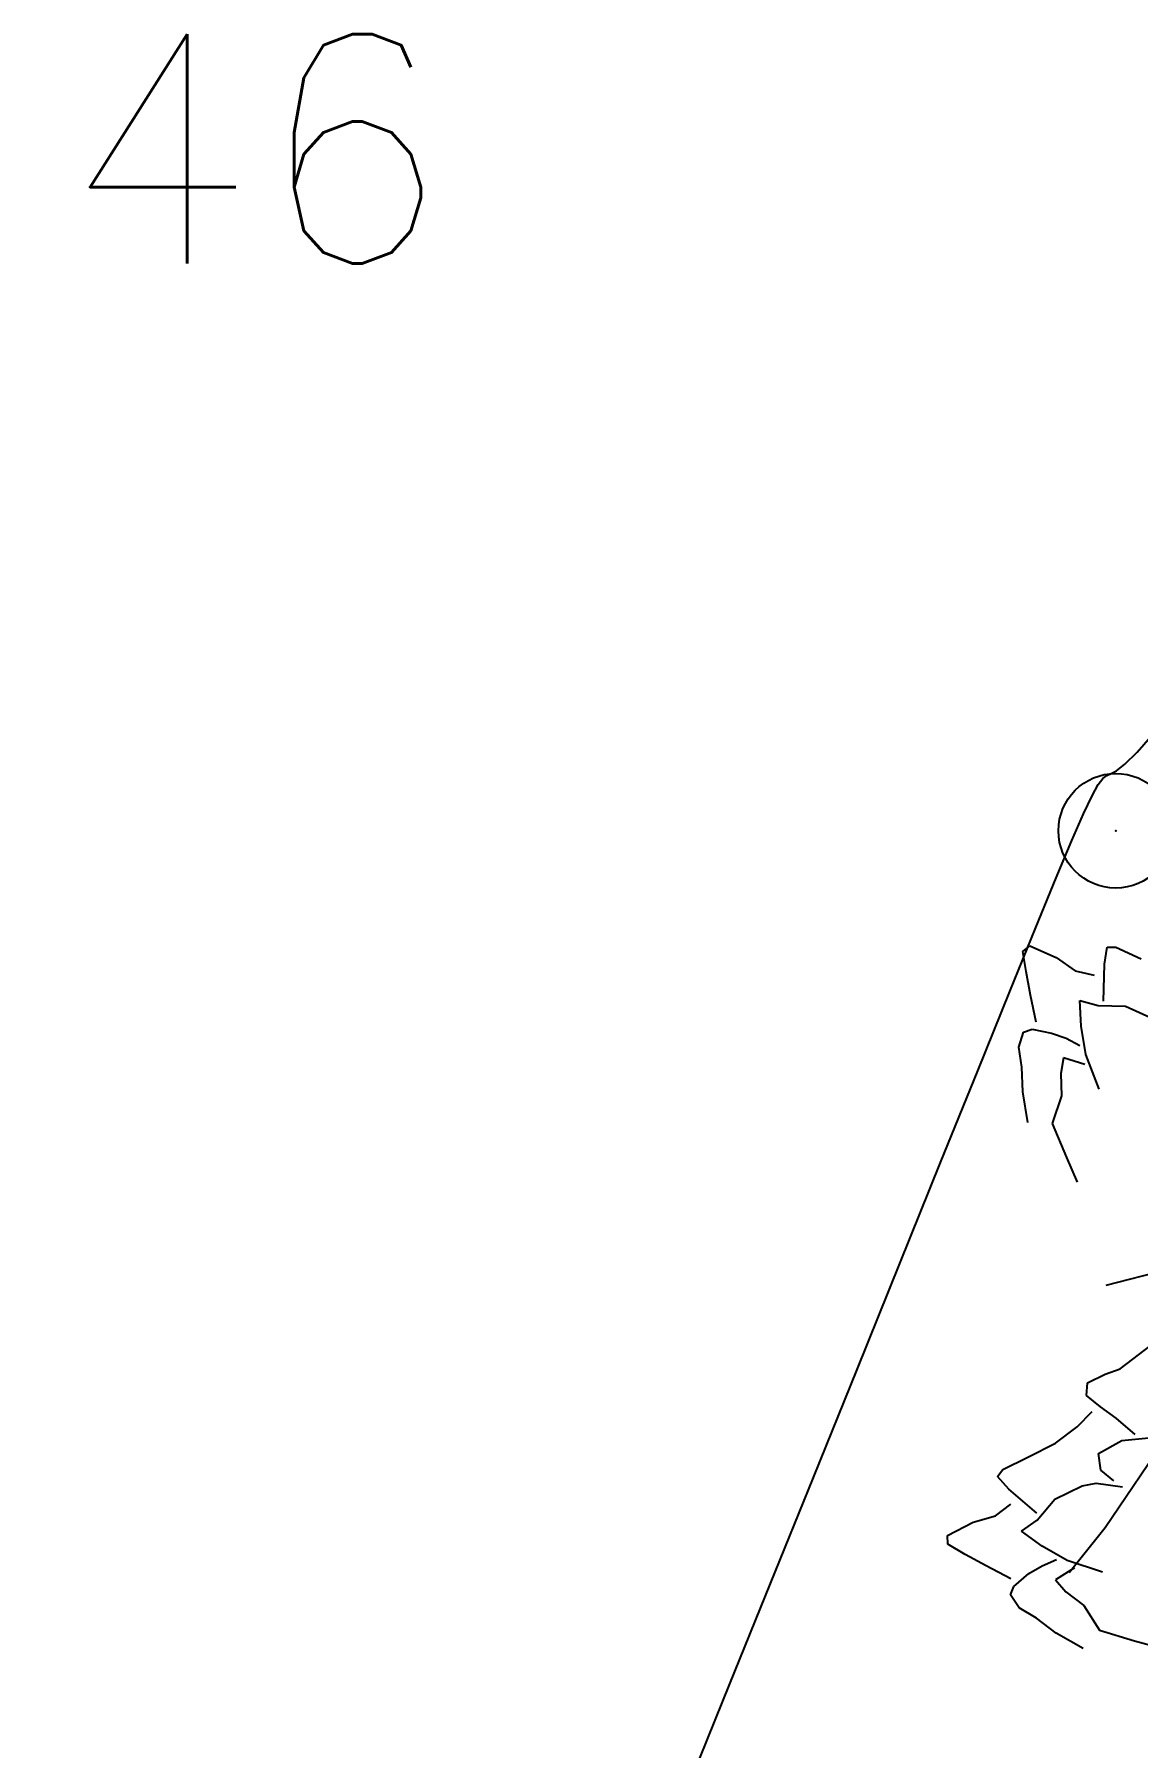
# Model space of a CAD drawing. Header units: millimetres. Extents: x 524954 to 526204, y 9523489 to 9524010.
# Drawn here: x 525314.49 to 525319.3, y 9523763.02 to 9523770.5 of the extents above; entities that cross this region are included whole.
import ezdxf

# ---------------------------------------------------------------- set-up
doc = ezdxf.new("R2010")
doc.units = ezdxf.units.MM
doc.header["$PDMODE"] = 32
doc.header["$PDSIZE"] = 0.5
doc.linetypes.add('ACAD_ISO12W100', pattern=[21, 12, -3, 0, -3, 0, -3])
for name, color, linetype in [('Arbre', 34, 'ACAD_ISO12W100'), ('CN_02_00', 4, 'Continuous'), ('TopoAlt', 3, 'Continuous'), ('TOPOJIS', 7, 'Continuous')]:
    doc.layers.add(name, color=color, linetype=linetype)
doc.styles.add('Simplex 1.0', font='Simplex.shx', dxfattribs={"width": 0.99, "height": 1})

# ---------------------------------------------------------------- blocks, each defined once
blk = doc.blocks.new('TCPOINT M')
at = {"color": 0}
blk.add_point((0, 0), dxfattribs=at)
at = {"layer": 'TopoAlt', "style": 'Simplex 1.0', "width": 0.99}
blk.add_attdef('ALT', (0.15, 0.15), '', height=1, dxfattribs=at)
blk = doc.blocks.new('v088')
at = {"color": 3, "linetype": 'Continuous'}
for p, q in [((-3.5682, 6.3771), (-3.539, 6.4025)), ((-3.5548, 6.2904), (-3.5682, 6.3771)), ((-3.539, 6.4025), (-3.4232, 6.3514)), ((-3.2129, 6.3221), (-3.2014, 6.3959)), ((-3.2014, 6.3959), (-3.1633, 6.397)), ((-3.1633, 6.397), (-3.053, 6.3458)), ((-3.5355, 6.1876), (-3.5548, 6.2904)), ((-3.4232, 6.3514), (-3.3399, 6.2939)), ((-3.3399, 6.2939), (-3.2577, 6.2746)), ((-3.2164, 6.1615), (-3.2129, 6.3221)), ((-3.5103, 6.0686), (-3.5355, 6.1876)), ((-3.3198, 6.1639), (-3.2403, 6.1417)), ((-3.3139, 6.0525), (-3.3198, 6.1639)), ((-3.2403, 6.1417), (-3.1205, 6.1398)), ((-3.1205, 6.1398), (-2.9991, 6.0834)), ((-3.5861, 5.9603), (-3.5662, 6.0262)), ((-3.5662, 6.0262), (-3.5284, 6.0381)), ((-3.5284, 6.0381), (-3.4436, 6.0215)), ((-3.4436, 6.0215), (-3.3804, 5.9989)), ((-3.3804, 5.9989), (-3.3196, 5.968)), ((-3.294, 5.9279), (-3.3139, 6.0525)), ((-3.5727, 5.8736), (-3.5861, 5.9603)), ((-3.3915, 5.9142), (-3.4031, 5.8459)), ((-3.2981, 5.8843), (-3.3915, 5.9142)), ((-3.2352, 5.7773), (-3.294, 5.9279)), ((-3.5695, 5.7648), (-3.5727, 5.8736)), ((-3.4031, 5.8459), (-3.4003, 5.748)), ((-3.5466, 5.6322), (-3.5695, 5.7648)), ((-3.4003, 5.748), (-3.4403, 5.6271)), ((-3.4403, 5.6271), (-3.3789, 5.4792)), ((-3.3789, 5.4792), (-3.3323, 5.3717)), ((-3.1435, 4.5571), (-3.0095, 4.66)), ((-3.2911, 4.4407), (-3.2867, 4.4956)), ((-3.2867, 4.4956), (-3.2101, 4.5328)), ((-3.2101, 4.5328), (-3.1435, 4.5571)), ((-3.2303, 4.3905), (-3.2911, 4.4407)), ((-3.3314, 4.3035), (-3.2664, 4.3702)), ((-3.1617, 4.3413), (-3.2303, 4.3905)), ((-3.0788, 4.2707), (-3.1617, 4.3413)), ((-3.4268, 4.2328), (-3.3314, 4.3035)), ((-3.5467, 4.1705), (-3.4268, 4.2328)), ((-3.2386, 4.1877), (-3.1373, 4.2436)), ((-3.2291, 4.1152), (-3.2386, 4.1877)), ((-3.1373, 4.2436), (-3.0186, 4.2553)), ((-3.6793, 4.0872), (-3.6561, 4.1174)), ((-3.6561, 4.1174), (-3.5467, 4.1705)), ((-3.1725, 4.0683), (-3.2291, 4.1152)), ((-3.6294, 4.0317), (-3.6793, 4.0872)), ((-3.4297, 3.988), (-3.3093, 4.0465)), ((-3.3093, 4.0465), (-3.2488, 4.0583)), ((-3.2488, 4.0583), (-3.1342, 4.0423)), ((-3.6878, 3.9154), (-3.6208, 3.9668)), ((-3.5071, 3.9275), (-3.6294, 4.0317)), ((-3.5069, 3.8964), (-3.4297, 3.988)), ((-3.785, 3.8871), (-3.6878, 3.9154)), ((-3.5743, 3.8488), (-3.5069, 3.8964)), ((-3.8977, 3.8297), (-3.785, 3.8871)), ((-3.8965, 3.791), (-3.8977, 3.8297)), ((-3.4842, 3.783), (-3.5743, 3.8488)), ((-3.8209, 3.7466), (-3.8965, 3.791)), ((-3.729, 3.6966), (-3.8209, 3.7466)), ((-3.3751, 3.7197), (-3.4842, 3.783)), ((-3.6208, 3.641), (-3.729, 3.6966)), ((-3.5422, 3.6629), (-3.4847, 3.6976)), ((-3.4847, 3.6976), (-3.4223, 3.7252)), ((-3.3439, 3.6889), (-3.4261, 3.6355)), ((-3.2212, 3.6701), (-3.3751, 3.7197)), ((-3.6232, 3.5708), (-3.6087, 3.6076)), ((-3.6087, 3.6076), (-3.5422, 3.6629)), ((-3.4261, 3.6355), (-3.3805, 3.5833)), ((-3.5847, 3.5138), (-3.6232, 3.5708)), ((-3.3805, 3.5833), (-3.3028, 3.5236)), ((-3.3028, 3.5236), (-3.2344, 3.4162)), ((-3.5091, 3.4694), (-3.5847, 3.5138)), ((-3.4228, 3.4031), (-3.5091, 3.4694)), ((-3.3055, 3.337), (-3.4228, 3.4031)), ((-3.2344, 3.4162), (-3.081, 3.3703)), ((-3.081, 3.3703), (-2.9682, 3.3386))]:
    blk.add_line(p, q, dxfattribs=at)
at = {"linetype": 'Continuous'}
for p, q in [((-2.9464, 4.9876), (-3.2062, 4.92)), ((-2.9315, 4.2727), (-3.209, 3.8627)), ((-3.209, 3.8627), (-3.3666, 3.6666))]:
    blk.add_line(p, q, dxfattribs=at)

msp = doc.modelspace()

# ---------------------------------------------------------------- linework, layer by layer
at = {"layer": 'CN_02_00', "elevation": 276, "flags": 128}
msp.add_lwpolyline([(525317.3584, 9523762.9021), (525317.5205, 9523763.301), (525317.6983, 9523763.7396), (525317.8853, 9523764.2021), (525318.0755, 9523764.6728), (525318.2625, 9523765.136), (525318.4401, 9523765.5759), (525318.6021, 9523765.9767), (525318.7422, 9523766.3226), (525318.8558, 9523766.602), (525318.9449, 9523766.819), (525319.013, 9523766.9817), (525319.0638, 9523767.0982), (525319.1009, 9523767.1766), (525319.1278, 9523767.2252), (525319.1481, 9523767.252), (525319.1654, 9523767.2652), (525319.1837, 9523767.2732), (525319.2082, 9523767.286), (525319.2444, 9523767.3138), (525319.2979, 9523767.367), (525319.3742, 9523767.4557)], dxfattribs=at)

# ---------------------------------------------------------------- block references
at = {"layer": 'Arbre'}
msp.add_blockref('v088', (525322.3678, 9523760.1194), dxfattribs=at)
at = {"layer": 'TOPOJIS'}
ref = msp.add_blockref('TCPOINT M', (525311.5816, 9523769.4494, 276.46), dxfattribs=at)
ref.add_attrib('ALT', '276.46', (525311.6316, 9523769.4994, 276.46), dxfattribs={"layer": 'TopoAlt', "height": 1, "style": 'Simplex 1.0', "width": 0.99})
ref = msp.add_blockref('TCPOINT M', (525319.2043, 9523767.0238, 275.99), dxfattribs=at)
ref.add_attrib('ALT', '275.99', (525319.2543, 9523767.0738, 275.99), dxfattribs={"layer": 'TopoAlt', "height": 1, "style": 'Simplex 1.0', "width": 0.99})

doc.saveas('drawing.dxf')
